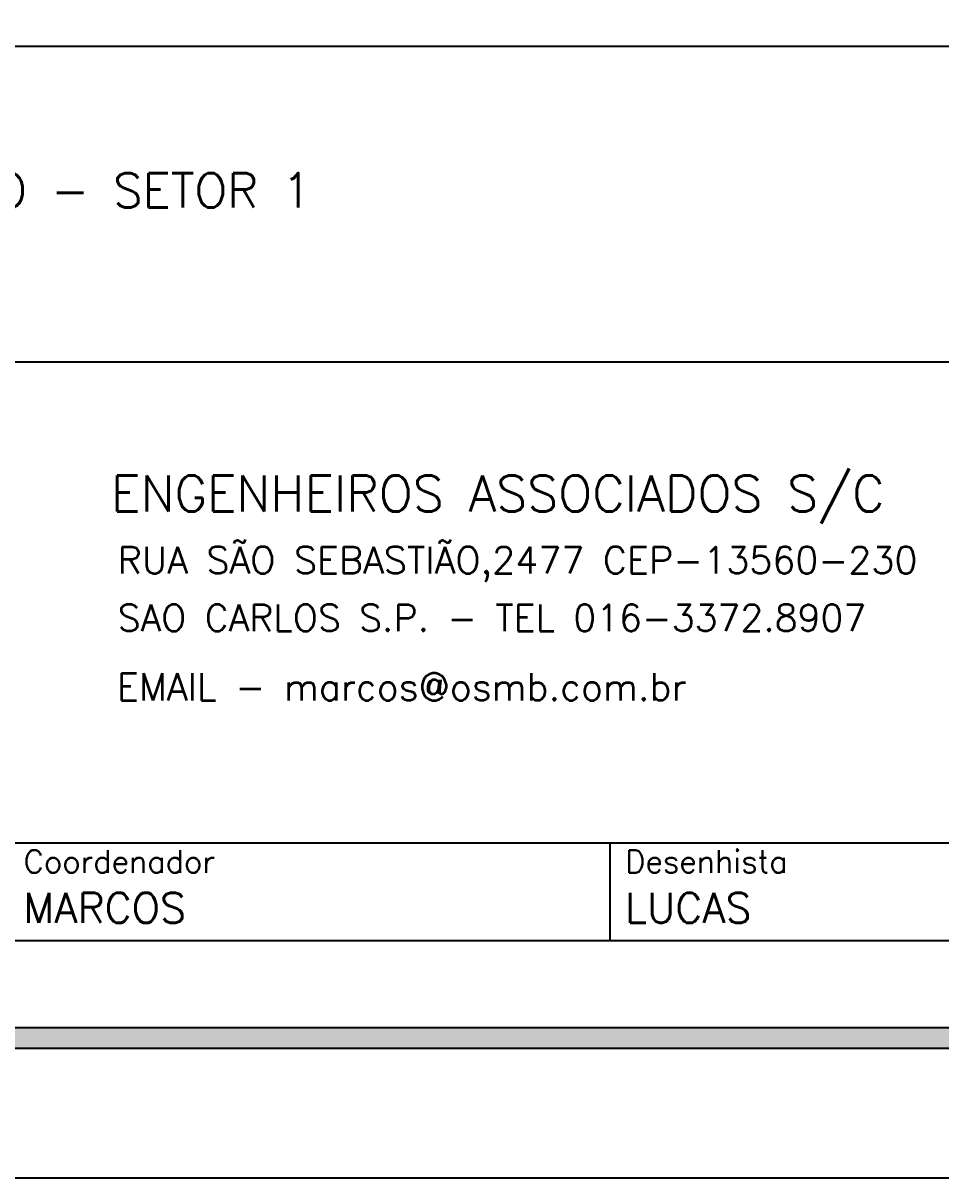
# Model space of a CAD drawing. Extents: x -5956 to 5211, y -572 to 5735.
# Drawn here: x 4169 to 4626, y -572 to 4 of the extents above; entities that cross this region are included whole.
import ezdxf

# ---------------------------------------------------------------- set-up
doc = ezdxf.new("R2010")
doc.units = 0
doc.header["$LTSCALE"] = 100
doc.header["$MEASUREMENT"] = 0
doc.layers.get('0').update_dxf_attribs({"color": 245, "linetype": 'CONTINUOUS'})
for name, color, linetype in [('16', 5, 'CONTINUOUS'), ('9', 3, 'CONTINUOUS'), ('TEX1', 7, 'CONTINUOUS')]:
    doc.layers.add(name, color=color, linetype=linetype)
doc.styles.get("Standard").update_dxf_attribs({"font": 'ROMANS.SHX'})

msp = doc.modelspace()

# ---------------------------------------------------------------- linework, layer by layer
for p, q in [((3898.788708, -7.340714), (5061.288708, -7.340714)), ((3898.788708, -164.840714), (5061.288708, -164.840714)), ((3898.788708, -404.840714), (5061.288708, -404.840714)), ((4461.288708, -453.590714), (4461.288708, -404.840714)), ((3898.788708, -453.590714), (5061.288708, -453.590714))]:
    msp.add_line(p, q)
for points in [[(-5956.211292, -572.090714), (5211.288708, -572.090714), (5211.288708, 5735.409286), (-5956.211292, 5735.409286), (-5956.211292, -572.090714)], [(5136.288708, -497.090714), (5136.288708, -507.590714), (-5779.211292, -507.590714), (-5779.211292, 5670.909286), (5136.288708, 5670.909286), (5136.288708, 5660.409286), (-5768.711292, 5660.409286), (-5768.711292, -497.090714), (5136.288708, -497.090714)], [(-5768.711292, -497.090714), (5136.288708, -497.090714), (5136.288708, 5660.409286), (-5768.711292, 5660.409286), (-5768.711292, -497.090714)]]:
    msp.add_lwpolyline(points)
for points in [[(5136.288708, -507.590714), (-5779.211292, -507.590714), (-5768.711292, -497.090714)], [(5136.288708, -507.590714), (-5768.711292, -497.090714), (5136.288708, -497.090714)]]:
    msp.add_solid(points)

# ---------------------------------------------------------------- texts
for s, height, p in [('RUA SÃO SEBASTIÃO,2477 CEP-13560-230', 13.41, (4215.69991, -270.540873)), ('SAO CARLOS S.P. - TEL 016-3372.8907', 13.32, (4215.69991, -299.271435)), ('EMAIL - marcos@osmb.com.br', 13.5, (4215.315276, -333.823291))]:
    msp.add_text(s, height=height).set_placement(p)
at = {"layer": '16', "color": 4}
msp.add_text('FORMAS DA FUNDAÇÃO - SETOR 1', height=17.25, dxfattribs=at).set_placement((3907.323079, -87.964097))
at = {"layer": '9'}
msp.add_text('ENGENHEIROS ASSOCIADOS S/C', height=18, dxfattribs=at).set_placement((4212.455138, -239.600538))
at = {"layer": 'TEX1'}
for s, height, p in [('Coordenador', 11.25, (4168.788708, -419.840714)), ('Desenhista', 11.25, (4468.788708, -419.840714)), ('MARCOS', 15, (4168.730417, -444.882439)), ('LUCAS', 15, (4468.730417, -444.882439))]:
    msp.add_text(s, height=height, dxfattribs=at).set_placement(p)

doc.saveas('drawing.dxf')
